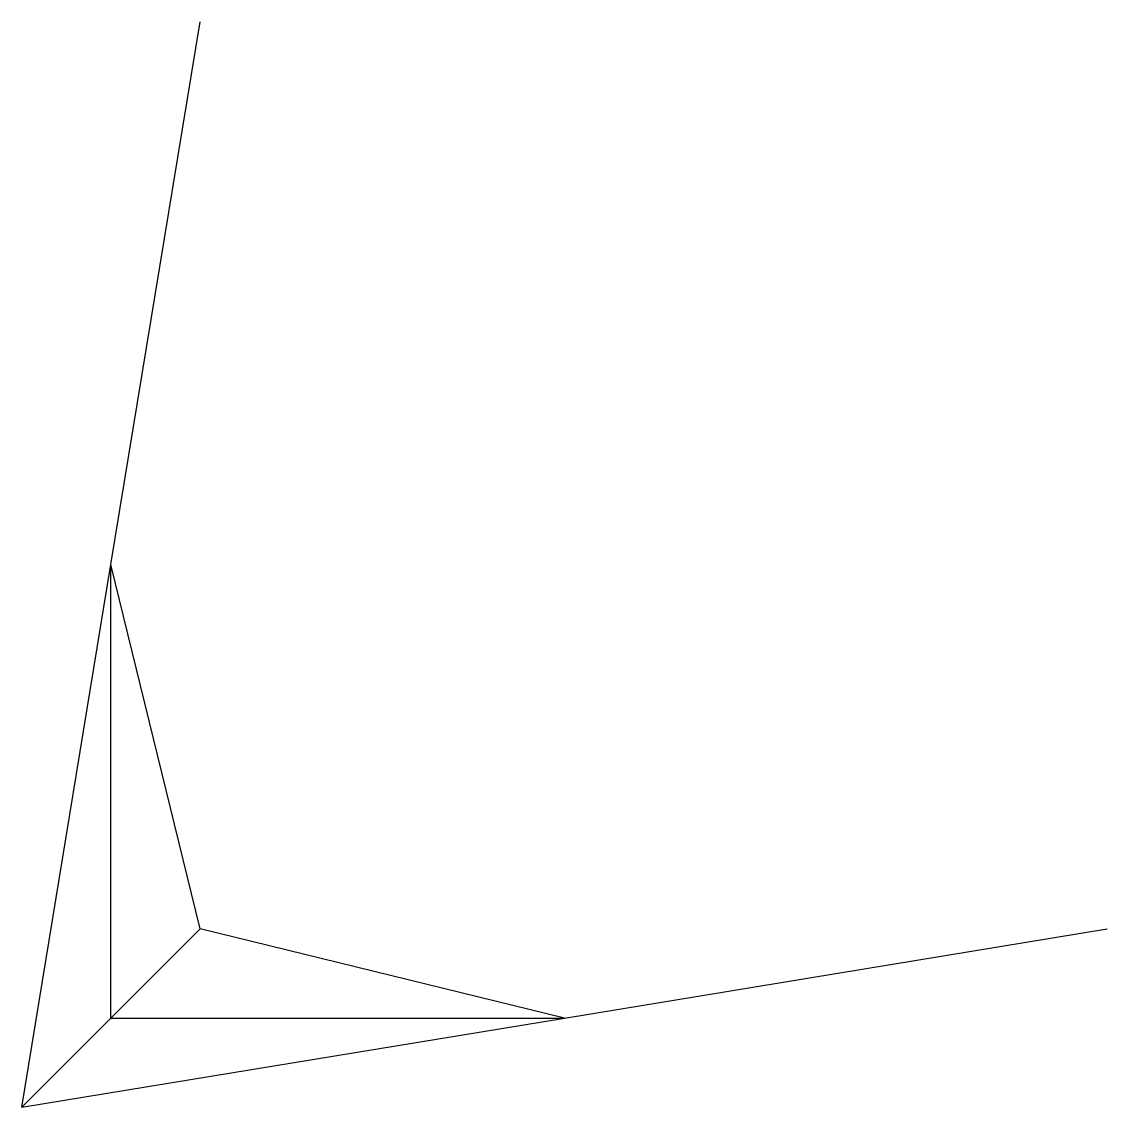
# Model space of a CAD drawing. Extents: x 2281.97 to 2284, y 1373.33 to 1375.36.
import ezdxf

# ---------------------------------------------------------------- set-up
doc = ezdxf.new("R2010")
doc.units = 0
doc.layers.add('PÉS_-_DIAGONAIS_VERTICAIS', color=94, linetype='CONTINUOUS')
doc.layers.add('PÉS_-_MONTANTES', color=110, linetype='CONTINUOUS')

msp = doc.modelspace()

# ---------------------------------------------------------------- linework, layer by layer
at = {"layer": 'PÉS_-_DIAGONAIS_VERTICAIS'}
for p, q in [((2282.136, 1373.4945, 7.5), (2282.136, 1374.3445, 7.5)), ((2282.3033, 1373.6618, 9), (2282.136, 1374.3445, 7.5)), ((2282.986, 1373.4945, 7.5), (2282.3033, 1373.6618, 9)), ((2282.136, 1373.4945, 7.5), (2282.986, 1373.4945, 7.5))]:
    msp.add_line(p, q, dxfattribs=at)
at = {"layer": 'PÉS_-_MONTANTES'}
for p, q in [((2282.136, 1374.3445, 7.5), (2282.3033, 1375.3618, 9)), ((2281.9687, 1373.3272, 6), (2282.136, 1374.3445, 7.5)), ((2282.3033, 1373.6618, 9), (2282.136, 1373.4945, 7.5)), ((2282.986, 1373.4945, 7.5), (2284.0033, 1373.6618, 9)), ((2281.9687, 1373.3272, 6), (2282.986, 1373.4945, 7.5)), ((2282.136, 1373.4945, 7.5), (2281.9687, 1373.3272, 6))]:
    msp.add_line(p, q, dxfattribs=at)

doc.saveas('drawing.dxf')
